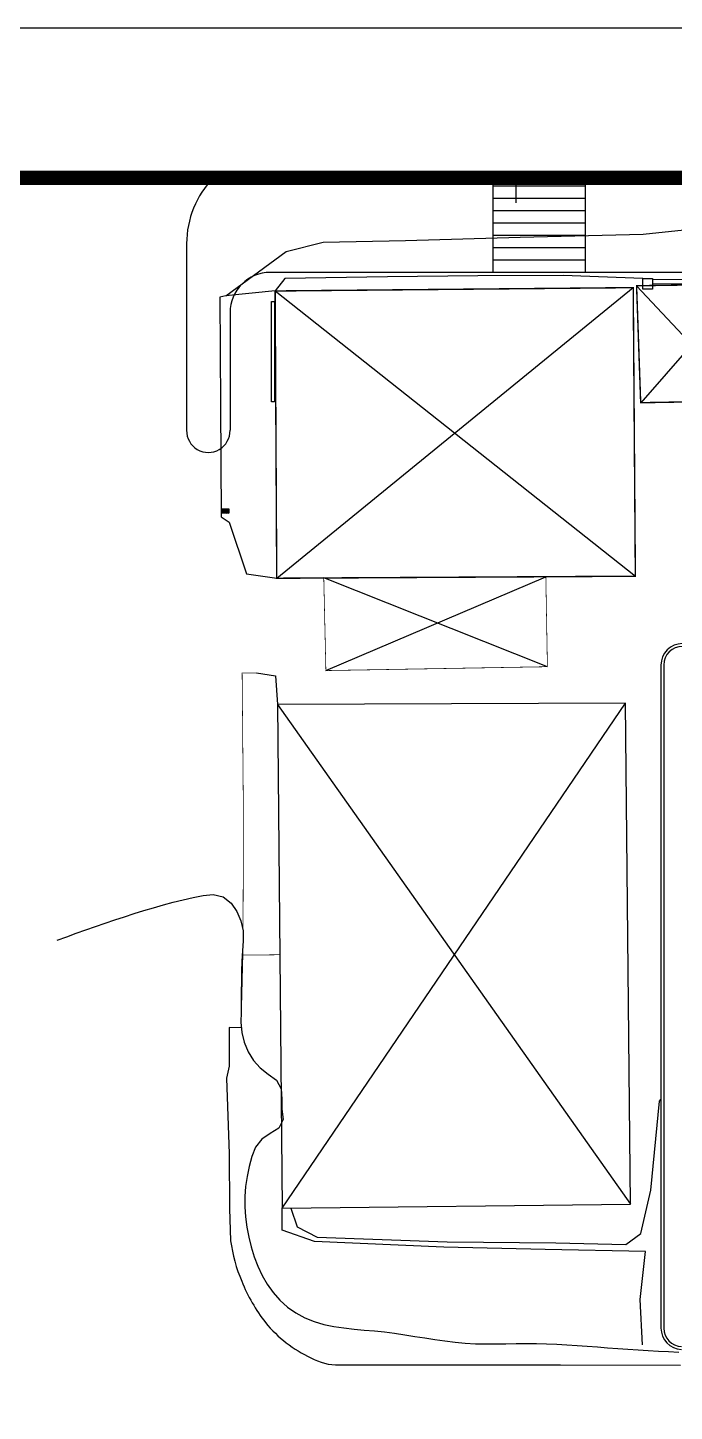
# Model space of a CAD drawing. Header units: millimetres. Extents: x 0 to 420500, y 0 to 297000.
# Drawn here: x 75021 to 120202, y 200274 to 297000 of the extents above; entities that cross this region are included whole.
import ezdxf

# ---------------------------------------------------------------- set-up
doc = ezdxf.new("R2010")
doc.units = ezdxf.units.MM
doc.header["$LTSCALE"] = 500
doc.linetypes.add('XR-배치도$0$DASHED2', pattern=[0.375, 0.25, -0.125])
doc.layers.add('BACK', color=8, linetype='Continuous')
doc.layers.add('XR-SHEET-SHT', color=5, linetype='Continuous')
doc.layers.add('XR-SHEET-TEMP', color=171, linetype='Continuous', plot=False)

# ---------------------------------------------------------------- blocks, each defined once
blk = doc.blocks.new('XR-SHEET')
at = {"layer": 'XR-SHEET-SHT', "color": 5}
blk.add_lwpolyline([(0, 594), (841, 594), (841, 0), (0, 0)], close=True, dxfattribs=at)
at = {"layer": 'XR-SHEET-SHT', "color": 5, "const_width": 2}
blk.add_lwpolyline([(46.5, 573), (819.5, 573), (819.5, 21), (46.5, 21)], close=True, dxfattribs=at)
at = {"layer": 'XR-SHEET-TEMP'}
blk.add_line((218.25, 573), (218.25, 569.5), dxfattribs=at)
blk = doc.blocks.new('XR-배치도$0$W1')
h = blk.add_hatch()
h.set_pattern_fill('ANSI31', color=0, scale=0.02, style=0)
h.set_pattern_definition([(45, (-178.083926, -134.613974), (-0.04490128, 0.04490128), [])])
h.paths.add_polyline_path([(-0.24, 0.149), (-0.24, -0.151), (0.26, -0.151), (0.26, 0.149)])
at = {"color": 0}
blk.add_lwpolyline([(-0.24, 0.149), (0.26, 0.149), (0.26, -0.151), (-0.24, -0.151), (-0.24, 0.149)], dxfattribs=at)

msp = doc.modelspace()

# ---------------------------------------------------------------- linework, layer by layer
at = {"layer": 'BACK'}
for p, q in [((107512, 286500), (107512, 279891)), ((113966, 286500), (113966, 279891)), ((113966, 285912), (107512, 285912)), ((113966, 285052), (107512, 285052)), ((113966, 284192), (107512, 284192)), ((113966, 283332), (107512, 283332)), ((113966, 282472), (107512, 282472)), ((86125, 281904), (86125, 268858)), ((113966, 281612), (107512, 281612)), ((113966, 280751), (107512, 280751)), ((175849, 279891), (91976, 279891)), ((89161, 277076), (89161, 268858)), ((119269, 252445), (119269, 206094)), ((119469, 252445), (119469, 206094)), ((116784, 249786), (92470, 249676)), ((92470, 249676), (92813, 214471)), ((92813, 214471), (116784, 249786)), ((117142, 214745), (116784, 249786)), ((92813, 214471), (117142, 214745))]:
    msp.add_line(p, q, dxfattribs=at)
for points in [[(23250, 286500), (366750, 286500), (366750, 10609), (23250, 10609)], [(117992, 279476), (118680, 279476), (118680, 278729), (117992, 278729)], [(92274, 270846), (92067, 270846), (92067, 277852), (92274, 277852)]]:
    msp.add_lwpolyline(points, close=True, dxfattribs=at)
for points in [[(88855, 278262), (93078, 281362), (95677, 281995), (101417, 282127), (109429, 282366), (118036, 282561), (125078, 283312), (127960, 283061), (135177, 282912), (145290, 284157), (151454, 284258), (160660, 284581), (171690, 285044), (178355, 285550), (181757, 284735), (187896, 284248), (193605, 283198), (196233, 283378), (199192, 280163), (199633, 276959), (199515, 271304), (199051, 265414), (198097, 264683)], [(117992, 279476), (112432, 279678), (106484, 279663), (100164, 279589), (92984, 279476), (92312, 278593), (88855, 278262)], [(118680, 279392), (126524, 279454), (132303, 279549), (138923, 279563), (138884, 273813), (138860, 266666), (138774, 253945)], [(92312, 278593), (117480, 258654)], [(92422, 258511), (117332, 278828)], [(125118, 270913), (117566, 278959)], [(125116, 279076), (117852, 270782)], [(118680, 279092), (126527, 279154), (132306, 279249), (138621, 279263), (138584, 273814), (138560, 266667), (138474, 253945)], [(88855, 278262), (88445, 278160), (88483, 270614), (88531, 262812), (89097, 262441), (90307, 258815), (92422, 258511)], [(111335, 252327), (95709, 258530)], [(95858, 252057), (111225, 258619)], [(91011, 251895), (92330, 251692), (92470, 249676)], [(92470, 249676), (117142, 214745)], [(93415, 214478), (93848, 213180), (95238, 212446), (104326, 212113), (111918, 212062), (116812, 211940), (117867, 212712), (118571, 215740), (119158, 221952), (119269, 222062)], [(117981, 204911), (117824, 208093), (118178, 211450), (111189, 211593), (104107, 211756), (95057, 212154), (92797, 212946), (92813, 214471)]]:
    msp.add_lwpolyline(points, dxfattribs=at)
for points, const_width in [([(117480, 258654), (92422, 258511), (92312, 278593), (117332, 278828), (117480, 258654)], 100), ([(117852, 270782), (125118, 270913), (125116, 279076), (117566, 278959), (117852, 270782)], 100), ([(91011, 251895), (90005, 251894), (90028, 249389), (90098, 241568), (90061, 232166), (92640, 232191)], 50), ([(90061, 232166), (89935, 227087)], 50)]:
    msp.add_lwpolyline(points, dxfattribs=dict(at, const_width=const_width))
at = {"layer": 'BACK', "linetype": 'XR-배치도$0$DASHED2', "ltscale": 3, "const_width": 50}
msp.add_lwpolyline([(95858, 252057), (111335, 252327), (111225, 258619), (95709, 258530)], close=True, dxfattribs=at)
at = {"layer": 'BACK', "elevation": 94000}
msp.add_lwpolyline([(77081, 233207), (77750, 233450), (77750, 233450), (78420, 233692), (78420, 233692), (79090, 233931), (79090, 233931), (79761, 234168), (79761, 234168), (80433, 234401), (80433, 234401), (81107, 234630), (81107, 234630), (81783, 234853), (81783, 234853), (82461, 235069), (82461, 235069), (83141, 235279), (83141, 235279), (83823, 235480), (83823, 235480), (84508, 235673), (84508, 235673), (85196, 235857), (85196, 235857), (85886, 236031), (85886, 236031), (86578, 236196), (86578, 236196), (87275, 236341), (87275, 236341), (87983, 236397), (87983, 236397), (88669, 236230), (88669, 236230), (89231, 235800), (89231, 235800), (89645, 235223), (89645, 235223), (89926, 234570), (89926, 234570), (90072, 233875), (90072, 233875), (90078, 233164), (90078, 233164), (90027, 232455), (90027, 232455), (89987, 231744), (89987, 231744), (89963, 231033), (89963, 231033), (89950, 230321), (89950, 230321), (89944, 229610), (89944, 229610), (89938, 228898), (89938, 228898), (89927, 228186), (89927, 228186), (89925, 227475), (89925, 227475), (89993, 226767), (89993, 226767), (90158, 226075), (90158, 226075), (90422, 225415), (90422, 225415), (90789, 224807), (90789, 224807), (91261, 224275), (91261, 224275), (91827, 223845), (91827, 223845), (92396, 223420), (92396, 223420), (92735, 222807), (92735, 222807), (92775, 222099), (92775, 222099), (92780, 221388), (92780, 221388), (92877, 220684), (92877, 220684), (92572, 220075), (92572, 220075), (91973, 219692), (91973, 219692), (91384, 219294), (91384, 219294), (90945, 218739), (90945, 218739), (90681, 218079), (90681, 218079), (90505, 217390), (90505, 217390), (90358, 216694), (90358, 216694), (90249, 215991), (90249, 215991), (90195, 215281), (90195, 215281), (90197, 214570), (90197, 214570), (90248, 213860), (90248, 213860), (90343, 213155), (90343, 213155), (90477, 212456), (90477, 212456), (90647, 211765), (90647, 211765), (90856, 211085), (90856, 211085), (91109, 210420), (91109, 210420), (91410, 209775), (91410, 209775), (91764, 209158), (91764, 209158), (92175, 208577), (92175, 208577), (92644, 208042), (92644, 208042), (93172, 207566), (93172, 207566), (93752, 207155), (93752, 207155), (94377, 206815), (94377, 206815), (95037, 206549), (95037, 206549), (95720, 206350), (95720, 206350), (96416, 206205), (96416, 206205), (97120, 206100), (97120, 206100), (97827, 206022), (97827, 206022), (98536, 205957), (98536, 205957), (99245, 205894), (99245, 205894), (99953, 205821), (99953, 205821), (100659, 205730), (100659, 205730), (101363, 205627), (101363, 205627), (102066, 205516), (102066, 205516), (102768, 205403), (102768, 205403), (103472, 205294), (103472, 205294), (104176, 205194), (104176, 205194), (104883, 205107), (104883, 205107), (105591, 205041), (105591, 205041), (106302, 205001), (106302, 205001), (107013, 204985), (107013, 204985), (107725, 204986), (107725, 204986), (108436, 204996), (108436, 204996), (109148, 205009), (109148, 205009), (109859, 205016), (109859, 205016), (110571, 205011), (110571, 205011), (111282, 204993), (111282, 204993), (111993, 204962), (111993, 204962), (112704, 204923), (112704, 204923), (113414, 204876), (113414, 204876), (114124, 204825), (114124, 204825), (114834, 204771), (114834, 204771), (115543, 204717), (115543, 204717), (116253, 204665), (116253, 204665), (116963, 204616), (116963, 204616), (117673, 204569), (117673, 204569), (118383, 204525), (118383, 204525), (119094, 204484), (119094, 204484), (119804, 204446), (119804, 204446), (120515, 204411)], dxfattribs=at)
at = {"layer": 'BACK'}
msp.add_lwpolyline([(89935, 227087), (89105, 227114), (89105, 224411), (88905, 223554), (89099, 218279), (89115, 214454), (89201, 212201, 0.065565), (89977, 209369, 0.069065), (91643, 206475, 0.113814), (94811, 204017, 0.13394), (96789, 203519), (97765, 203519), (103522, 203518), (112244, 203518), (120642, 203494)], format="xyb", dxfattribs=at)
for centre, radius, start, end in [((92714, 281904), 6589, 135.76834, 180), ((91976, 277076), 2815, 90, 180), ((87643, 268825), 1518, 178.76322, 1.23678), ((120769, 252445), 1500, 90, 180), ((120769, 252445), 1300, 90, 180), ((120769, 206094), 1500, 180, 267.25078), ((120769, 206094), 1300, 180, 267.58434)]:
    msp.add_arc(centre, radius, start, end, dxfattribs=at)

# ---------------------------------------------------------------- block references
at = {"xscale": 500, "yscale": 500, "zscale": 500}
msp.add_blockref('XR-SHEET', (0, 0), dxfattribs=at)
at = {"layer": 'BACK', "xscale": 1000, "yscale": 1000, "zscale": 1000}
msp.add_blockref('XR-배치도$0$W1', (88807, 263206), dxfattribs=at)

doc.saveas('drawing.dxf')
